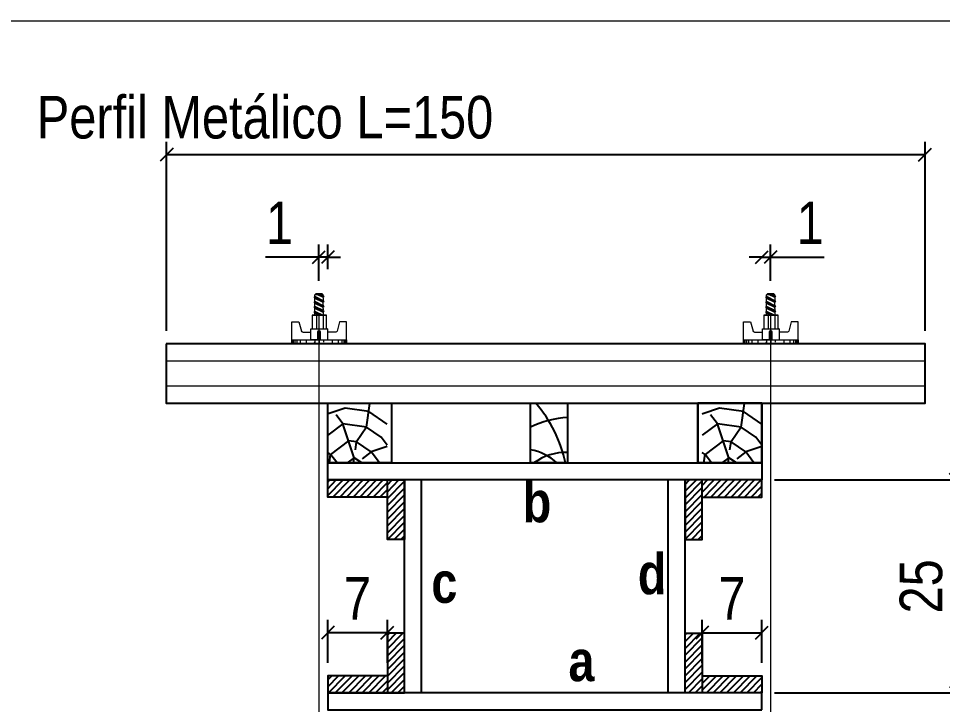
# Model space of a CAD drawing. Extents: x 2282 to 12463, y 760 to 16806.
# Drawn here: x 3002.3 to 3219.5, y 13956.4 to 14117.6 of the extents above; entities that cross this region are included whole.
import ezdxf

# ---------------------------------------------------------------- set-up
doc = ezdxf.new("R2010")
doc.units = 0
for name, color, linetype in [('1-2 PONTALETE', 7, 'Continuous'), ('COTA', 241, 'Continuous'), ('GRAVATA', 2, 'Continuous'), ('NOMENCLATURA', 7, 'Continuous'), ('Painéis', 200, 'Continuous'), ('PONTALETE', 7, 'Continuous'), ('SARRAFO', 251, 'Continuous')]:
    doc.layers.add(name, color=color, linetype=linetype)
doc.layers.add('CARIMBO', color=255, linetype='Continuous', lineweight=9)
doc.layers.add('Hachura', color=251, linetype='Continuous', lineweight=9)
doc.styles.add('COTA TECNICA 2X', font='techl___.ttf', dxfattribs={"height": 10})
doc.styles.add('ROMANC', font='techb___.ttf', dxfattribs={"height": 2.5})
doc.dimstyles.new('SECAO PILAR', dxfattribs={"dimtxt": 10, "dimasz": 3, "dimexe": 3, "dimexo": 3, "dimgap": 3, "dimtad": 1, "dimdec": 1, "dimlfac": 0.5, "dimzin": 12, "dimdsep": 46, "dimtxsty": 'COTA TECNICA 2X', "dimblk1": 'OBLIQUE', "dimblk2": 'OBLIQUE', "dimsah": 1, "dimcen": 0.9, "dimclrd": 256, "dimclre": 256, "dimclrt": 256, "dimadec": 1, "dimazin": 3, "dimtfac": 1, "dimtdec": 1, "dimtmove": 0, "dimatfit": 3, "dimfxl": 1, "dimtolj": 1, "dimtzin": 12, "dimarcsym": 0})
pattern_1 = [(45.5, (-112540.5832, -19734.4153), (-0.802406755, 0.788522922), [])]
pattern_2 = [(45.5, (-93743.5329, -19680.3702), (-0.802406755, 0.788522922), [])]
pattern_3 = [(45.5, (-112520.5832, -19734.4153), (-0.802406755, 0.788522922), [])]
pattern_4 = [(45.5, (-93723.5329, -19680.3702), (-0.802406755, 0.788522922), [])]

# ---------------------------------------------------------------- blocks, each defined once
blk = doc.blocks.new('_Oblique')
at = {"color": 0, "linetype": 'ByBlock', "lineweight": -2}
blk.add_line((-0.5, -0.5), (0.5, 0.5), dxfattribs=at)
blk = doc.blocks.new('*D154')
at = {"layer": 'COTA', "lineweight": -2, "transparency": 16777216}
for p, q in [((3072.97, 14055.98), (3072.97, 14064.53)), ((3075.04, 14058.69), (3075.04, 14064.53)), ((3072.97, 14061.53), (3060.38, 14061.53)), ((3075.04, 14061.53), (3072.97, 14061.53)), ((3075.04, 14061.53), (3078.04, 14061.53))]:
    blk.add_line(p, q, dxfattribs=at)
at = {"layer": 'Defpoints', "color": 0, "transparency": 16777216}
for p in [(3072.97, 14061.53), (3075.04, 14055.69), (3072.97, 14052.98)]:
    blk.add_point(p, dxfattribs=at)
at = {"layer": 'COTA', "lineweight": -2, "transparency": 16777216, "xscale": 3, "yscale": 3, "zscale": 3}
blk.add_blockref('_Oblique', (3072.97, 14061.53), dxfattribs=at)
at = {"layer": 'COTA', "lineweight": -2, "transparency": 16777216, "xscale": 3, "yscale": 3, "zscale": 3, "rotation": 180}
blk.add_blockref('_Oblique', (3075.04, 14061.53), dxfattribs=at)
at = {"layer": 'COTA', "transparency": 16777216, "insert": (3063.68, 14069.59), "char_height": 10, "attachment_point": 5, "style": 'COTA TECNICA 2X'}
blk.add_mtext('\\A1;1', dxfattribs=at)
blk = doc.blocks.new('*D155')
at = {"layer": 'COTA', "lineweight": -2, "transparency": 16777216}
for p, q in [((3179.14, 14055.98), (3179.14, 14064.53)), ((3177.07, 14061.53), (3174.07, 14061.53)), ((3177.07, 14061.53), (3179.14, 14061.53)), ((3179.14, 14061.53), (3191.73, 14061.53))]:
    blk.add_line(p, q, dxfattribs=at)
at = {"layer": 'Defpoints', "color": 0, "transparency": 16777216}
for p in [(3177.07, 14061.53), (3179.14, 14061.53), (3179.14, 14052.98)]:
    blk.add_point(p, dxfattribs=at)
at = {"layer": 'COTA', "lineweight": -2, "transparency": 16777216, "xscale": 3, "yscale": 3, "zscale": 3}
blk.add_blockref('_Oblique', (3177.07, 14061.53), dxfattribs=at)
at = {"layer": 'COTA', "lineweight": -2, "transparency": 16777216, "xscale": 3, "yscale": 3, "zscale": 3, "rotation": 180}
blk.add_blockref('_Oblique', (3179.14, 14061.53), dxfattribs=at)
at = {"layer": 'COTA', "transparency": 16777216, "insert": (3188.43, 14069.59), "char_height": 10, "attachment_point": 5, "style": 'COTA TECNICA 2X'}
blk.add_mtext('\\A1;1', dxfattribs=at)
blk = doc.blocks.new('*D156')
at = {"layer": 'COTA', "lineweight": -2, "transparency": 16777216}
for p, q in [((3037.17, 14044.18), (3037.17, 14088.61)), ((3215.43, 14044.18), (3215.43, 14088.61)), ((3037.17, 14085.61), (3215.43, 14085.61))]:
    blk.add_line(p, q, dxfattribs=at)
at = {"layer": 'Defpoints', "color": 0, "transparency": 16777216}
for p in [(3215.43, 14085.61), (3037.17, 14041.18), (3215.43, 14041.18)]:
    blk.add_point(p, dxfattribs=at)
at = {"layer": 'COTA', "lineweight": -2, "transparency": 16777216, "xscale": 3, "yscale": 3, "zscale": 3, "rotation": 180}
blk.add_blockref('_Oblique', (3037.17, 14085.61), dxfattribs=at)
at = {"layer": 'COTA', "lineweight": -2, "transparency": 16777216, "xscale": 3, "yscale": 3, "zscale": 3}
blk.add_blockref('_Oblique', (3215.43, 14085.61), dxfattribs=at)
at = {"layer": 'COTA', "transparency": 16777216, "insert": (3060.3, 14094.34), "char_height": 10, "attachment_point": 5, "style": 'COTA TECNICA 2X'}
blk.add_mtext('\\A1;Perfil Metálico L=150', dxfattribs=at)
blk = doc.blocks.new('*D157')
at = {"layer": 'COTA', "lineweight": -2, "transparency": 16777216}
for p, q in [((3180.07, 14009.17), (3225.65, 14009.17)), ((3222.65, 14009.17), (3222.65, 13959.17)), ((3180.07, 13959.17), (3225.65, 13959.17))]:
    blk.add_line(p, q, dxfattribs=at)
at = {"layer": 'Defpoints', "color": 0, "transparency": 16777216}
for p in [(3177.07, 14009.17), (3177.07, 13959.17), (3222.65, 13959.17)]:
    blk.add_point(p, dxfattribs=at)
at = {"layer": 'COTA', "lineweight": -2, "transparency": 16777216, "xscale": 3, "yscale": 3, "zscale": 3}
for p, rotation in [((3222.65, 14009.17), 90), ((3222.65, 13959.17), 270)]:
    blk.add_blockref('_Oblique', p, dxfattribs=dict(at, rotation=rotation))
at = {"layer": 'COTA', "transparency": 16777216, "insert": (3214.54, 13984.17), "char_height": 10, "attachment_point": 5, "rotation": 90, "style": 'COTA TECNICA 2X'}
blk.add_mtext('\\A1;25', dxfattribs=at)
blk = doc.blocks.new('C')
at = {"layer": 'Hachura', "color": 0}
for p, q in [((0, 3.22), (0, -3.22)), ((0.45, 3.22), (0, 3.22)), ((0.46, 3.16), (0, 3.16)), ((0.46, 3.05), (0, 3.05)), ((0.46, 2.88), (0, 2.88)), ((0, 2.75), (0, -1.16)), ((0.46, 2.65), (0, 2.65)), ((0.46, 2.23), (0, 2.23)), ((0.45, -3.23), (0.45, 3.22)), ((0.45, 3.22), (2.58, 3.22)), ((2.58, 2.39), (1.47, 2.09)), ((2.58, 3.22), (2.58, 2.39)), ((0.46, 1.51), (0, 1.51)), ((1.35, 1.94), (1.35, 0.96)), ((0.39, 0.49), (0.17, 0.49)), ((1.74, 0.97), (0.45, 0.97)), ((1.45, 0.1), (0.45, 0.1)), ((1.74, -0.97), (1.74, 0.97)), ((1.74, 0.97), (1.74, 0.84)), ((1.74, 0.97), (1.74, 0.84)), ((1.74, 0.84), (3.35, 0.84)), ((3.35, 0.45), (1.74, 0.45)), ((3.32, 0.84), (3.32, -0.84)), ((3.35, 0.84), (3.35, -0.84)), ((3.68, 0.45), (3.35, 0.45)), ((3.84, -0.52), (3.35, 0.45)), ((3.35, 0.06), (3.67, -0.57)), ((3.68, 0.45), (4.16, -0.52)), ((3.72, 0.5), (4.25, -0.57)), ((4.37, -0.55), (3.83, 0.53)), ((4.15, 0.45), (3.93, 0.45)), ((4.42, -0.52), (3.93, 0.45)), ((4.15, 0.45), (4.26, 0.45)), ((4.26, 0.45), (4.74, -0.52)), ((4.3, 0.5), (4.83, -0.57)), ((4.95, -0.55), (4.41, 0.53)), ((4.51, 0.45), (4.84, 0.45)), ((5, -0.52), (4.51, 0.45)), ((4.84, 0.45), (5.32, -0.52)), ((4.88, 0.5), (5.41, -0.57)), ((5.53, -0.55), (4.99, 0.53)), ((5.58, -0.52), (5.09, 0.45)), ((5.42, 0.45), (5.09, 0.45)), ((5.58, -0.52), (5.09, 0.45)), ((5.42, 0.45), (5.74, -0.19)), ((5.46, 0.5), (5.74, -0.07)), ((5.74, 0.19), (5.57, 0.53)), ((5.74, 0.32), (5.68, 0.45)), ((5.68, 0.45), (5.74, 0.45)), ((5.74, 0.45), (5.9, 0.29)), ((5.74, 0.45), (5.74, -0.52)), ((5.9, -0.36), (5.9, 0.29)), ((0.45, 0), (0, 0)), ((0.08, -0.48), (0.29, -0.48)), ((0.29, -0.48), (0.4, -0.48)), ((0.45, 0), (0.45, -0.97)), ((0.45, -0.16), (1.45, -0.16)), ((0.45, -0.65), (0.45, -0.32)), ((0.45, -3.23), (0.45, -0.65)), ((0.45, -0.97), (1.74, -0.97)), ((1.35, -1.94), (1.35, -0.97)), ((3.35, -0.32), (1.74, -0.32)), ((3.35, -0.84), (1.74, -0.84)), ((3.35, -0.07), (3.58, -0.52)), ((3.35, -0.52), (3.58, -0.52)), ((3.84, -0.52), (4.16, -0.52)), ((4.42, -0.52), (4.74, -0.52)), ((4.63, -0.52), (4.74, -0.52)), ((5, -0.52), (5.32, -0.52)), ((5.58, -0.52), (5.74, -0.52)), ((5.74, -0.52), (5.9, -0.36)), ((5.74, -0.52), (5.74, -0.52)), ((0.46, -1.52), (0, -1.52)), ((2.58, -2.39), (1.47, -2.1)), ((0.46, -2.23), (0, -2.23)), ((0.46, -2.65), (0, -2.65)), ((0.46, -2.88), (0, -2.88)), ((0.46, -3.05), (0, -3.05)), ((0.46, -3.16), (0, -3.16)), ((0, -3.22), (2.57, -3.22)), ((2.58, -3.23), (2.58, -2.39))]:
    blk.add_line(p, q, dxfattribs=at)
for centre, radius, start, end in [((1.52, 1.94), 0.161, 104.7436, 180), ((1.44, -0.03), 0.129, 272.695, 87.305), ((3.81, 0.39), 0.143, 25.5688, 154.4312), ((4.39, 0.39), 0.143, 25.5688, 154.4312), ((4.97, 0.39), 0.143, 25.5688, 154.4312), ((5.55, 0.39), 0.143, 25.5688, 154.4312), ((0.17, -0.37), 0.174, 221.744, 317.8592), ((3.71, -0.4), 0.174, 222.1408, 318.256), ((4.29, -0.4), 0.174, 222.1408, 318.256), ((4.87, -0.4), 0.174, 222.1408, 318.256), ((5.45, -0.4), 0.174, 222.1408, 318.256), ((5.61, -0.4), 0.174, 317.8592, 318.256), ((1.52, -1.94), 0.161, 180, 255.2564)]:
    blk.add_arc(centre, radius, start, end, dxfattribs=at)
blk = doc.blocks.new('*D159')
at = {"layer": 'COTA', "lineweight": -2, "transparency": 16777216}
for p, q in [((3163.06, 13966.17), (3163.06, 13976.29)), ((3177.07, 13966.17), (3177.07, 13976.29)), ((3163.06, 13973.29), (3177.07, 13973.29))]:
    blk.add_line(p, q, dxfattribs=at)
at = {"layer": 'Defpoints', "color": 0, "transparency": 16777216}
for p in [(3177.07, 13973.29), (3163.06, 13963.17), (3177.07, 13963.17)]:
    blk.add_point(p, dxfattribs=at)
at = {"layer": 'COTA', "lineweight": -2, "transparency": 16777216, "xscale": 3, "yscale": 3, "zscale": 3, "rotation": 180}
blk.add_blockref('_Oblique', (3163.06, 13973.29), dxfattribs=at)
at = {"layer": 'COTA', "lineweight": -2, "transparency": 16777216, "xscale": 3, "yscale": 3, "zscale": 3}
blk.add_blockref('_Oblique', (3177.07, 13973.29), dxfattribs=at)
at = {"layer": 'COTA', "transparency": 16777216, "insert": (3170.07, 13981.36), "char_height": 10, "attachment_point": 5, "style": 'COTA TECNICA 2X'}
blk.add_mtext('\\A1;7', dxfattribs=at)
blk = doc.blocks.new('*D160')
at = {"layer": 'COTA', "lineweight": -2, "transparency": 16777216}
for p, q in [((3075.04, 13966.17), (3075.04, 13976.29)), ((3089.05, 13966.17), (3089.05, 13976.29)), ((3089.05, 13973.29), (3075.04, 13973.29))]:
    blk.add_line(p, q, dxfattribs=at)
at = {"layer": 'Defpoints', "color": 0, "transparency": 16777216}
for p in [(3075.04, 13973.29), (3075.04, 13963.17), (3089.05, 13963.17)]:
    blk.add_point(p, dxfattribs=at)
at = {"layer": 'COTA', "lineweight": -2, "transparency": 16777216, "xscale": 3, "yscale": 3, "zscale": 3, "rotation": 180}
blk.add_blockref('_Oblique', (3075.04, 13973.29), dxfattribs=at)
at = {"layer": 'COTA', "lineweight": -2, "transparency": 16777216, "xscale": 3, "yscale": 3, "zscale": 3}
blk.add_blockref('_Oblique', (3089.05, 13973.29), dxfattribs=at)
at = {"layer": 'COTA', "transparency": 16777216, "insert": (3082.04, 13981.36), "char_height": 10, "attachment_point": 5, "style": 'COTA TECNICA 2X'}
blk.add_mtext('\\A1;7', dxfattribs=at)

msp = doc.modelspace()

# ---------------------------------------------------------------- hatches: boundary and pattern name
at = {"layer": 'PONTALETE'}
h = msp.add_hatch(dxfattribs=at)
h.set_pattern_fill('TRONCO', color=1, scale=37.5, angle=82, style=0, pattern_type=2)
h.set_pattern_definition([(82, (-8559.44, 15375.83), (-31.91606, 42.35404), [11.25, -26.25]), (82, (-8561.295, 15376.09), (-31.91606, 42.35404), [11.25, -26.25]), (82, (-8564.748, 15378.47), (-31.91606, 42.35404), [7.5, -30]), (82, (-8568.2, 15380.847), (-31.91606, 42.35404), [5.625, -31.875]), (82, (-8571.914, 15381.37), (-31.91606, 42.35404), [3.75, -33.75]), (82, (-8576.93, 15372.607), (-31.91606, 42.35404), [1.875, -9.375, 1.875, -24.375]), (82, (-8578.006, 15378.44), (-31.91606, 42.35404), [1.875, -15, 5.625, -15]), (82, (-8578.82, 15386.126), (-31.91606, 42.35404), [1.875, -1.875, 1.875, -31.875]), (82, (-8580.936, 15384.53), (-31.91606, 42.35404), [1.875, -35.625]), (82, (-8584.91, 15383.196), (-31.91606, 42.35404), [5.625, -31.875]), (82, (-8588.624, 15383.717), (-31.91606, 42.35404), [7.5, -30]), (82, (-8592.6, 15382.383), (-31.91606, 42.35404), [9.375, -11.25, 1.875, -15]), (172, (-8572.405, 15364.397), (-42.35404, -31.91606), [1.875, -3.75, 9.375, -22.5]), (172, (-8575.858, 15366.776), (-42.35404, -31.91606), [1.875, -1.875, 5.625, -28.125]), (172, (-8590.45, 15370.72), (-42.35404, -31.91606), [3.75, -33.75]), (172, (-8575.336, 15370.49), (-42.35404, -31.91606), [7.5, -11.25, 1.875, -16.875]), (172, (-8595.5, 15375.217), (-42.35404, -31.91606), [1.875, -35.625]), (172, (-8576.67, 15374.464), (-42.35404, -31.91606), [5.625, -31.875]), (172, (-8578.006, 15378.44), (-42.35404, -31.91606), [3.75, -33.75]), (172, (-8577.484, 15382.15), (-42.35404, -31.91606), [1.875, -5.625, 5.625, -24.375]), (172, (-8579.08, 15384.27), (-42.35404, -31.91606), [1.875, -35.625]), (172, (-8571.39, 15385.082), (-42.35404, -31.91606), [5.25, -32.25]), (172, (-8563.704, 15385.895), (-42.35404, -31.91606), [3.75, -33.75]), (172, (-8578.036, 15391.696), (-42.35404, -31.91606), [1.875, -35.625]), (172, (-8575.657, 15395.15), (-42.35404, -31.91606), [5.625, -31.875]), (172, (-8575.135, 15398.863), (-42.35404, -31.91606), [5.625, -31.875]), (127, (-8561.064, 15391.205), (-37.13505, 5.21899), [2.651625, -2.651625, 2.651625, -45.078134]), (127, (-8571.392, 15385.082), (-37.13505, 5.21899), [5.30325, -47.72976]), (127, (-8592.047, 15372.838), (-37.13505, 5.21899), [5.30325, -47.72976]), (127, (-8581.72, 15378.96), (-37.13505, 5.21899), [5.30325, -47.72976]), (127, (-8574.03, 15379.773), (-37.13505, 5.21899), [5.30325, -47.72976]), (127, (-8565.039, 15389.87), (-37.13505, 5.21899), [5.30325, -47.72976]), (127, (-8567.417, 15386.417), (-37.13505, 5.21899), [7.95495, -45.07806]), (127, (-8585.694, 15377.625), (-37.13505, 5.21899), [2.65162, -50.38138]), (127, (-8589.668, 15376.29), (-37.13505, 5.21899), [2.65162, -50.38138]), (127, (-8587.58, 15391.144), (-37.13505, 5.21899), [2.65162, -50.38138]), (127, (-8571.1, 15373.68), (-37.13505, 5.21899), [2.65162, -50.38138]), (127, (-8581.227, 15395.932), (-37.13505, 5.21899), [2.65162, -50.38138]), (127, (-8579.34, 15382.413), (-37.13505, 5.21899), [2.65162, -50.38138]), (127, (-8582.532, 15386.648), (-37.13505, 5.21899), [2.65162, -50.38138]), (217, (-8575.366, 15383.748), (-5.21899, -37.13505), [2.651625, -2.651625, 7.95495, -39.77481]), (217, (-8574.583, 15389.318), (-5.21899, -37.13505), [2.65162, -50.38138]), (217, (-8561.586, 15387.49), (-5.21899, -37.13505), [2.65162, -50.38138]), (217, (-8571.914, 15381.37), (-5.21899, -37.13505), [2.65162, -50.38138]), (217, (-8578.558, 15387.983), (-5.21899, -37.13505), [2.65162, -50.38138]), (217, (-8570.58, 15377.394), (-5.21899, -37.13505), [2.65162, -50.38138]), (217, (-8568.49, 15392.249), (-5.21899, -37.13505), [2.65162, -50.38138]), (217, (-8561.004, 15364.688), (-5.21899, -37.13505), [2.65162, -50.38138]), (217, (-8562.6, 15366.806), (-5.21899, -37.13505), [5.30325, -47.72976]), (217, (-8564.196, 15368.924), (-5.21899, -37.13505), [5.30325, -47.72976]), (217, (-8563.674, 15372.637), (-5.21899, -37.13505), [5.30325, -47.72976]), (217, (-8567.126, 15375.016), (-5.21899, -37.13505), [5.30325, -47.72976]), (217, (-8579.893, 15391.957), (-5.21899, -37.13505), [5.30325, -47.72976]), (217, (-8560.28, 15396.775), (-5.21899, -37.13505), [5.30325, -47.72976]), (217, (-8589.728, 15402.807), (-5.21899, -37.13505), [5.30325, -47.72976]), (217, (-8586.015, 15402.285), (-5.21899, -37.13505), [5.30325, -47.72976]), (217, (-8584.68, 15398.31), (-5.21899, -37.13505), [5.30325, -47.72976]), (217, (-8588.333, 15372.316), (-5.21899, -37.13505), [7.95495, -45.07806]), (217, (-8581.227, 15395.932), (-5.21899, -37.13505), [7.95495, -45.07806]), (108.56505, (-8595.238, 15377.073), (5.218991, 37.135053), [4.1925, -79.66005]), (108.56505, (-8576.671, 15374.464), (5.218991, 37.135053), [4.1925, -79.66005]), (108.56505, (-8587.29, 15379.743), (5.218991, 37.135053), [4.1925, -79.66005]), (108.56505, (-8559.73, 15387.23), (5.218991, 37.135053), [4.1925, -79.66005]), (108.56505, (-8563.704, 15385.895), (5.218991, 37.135053), [4.1925, -79.66005]), (108.56505, (-8572.696, 15375.799), (5.218991, 37.135053), [4.1925, -79.66005]), (108.56505, (-8591.264, 15378.408), (5.218991, 37.135053), [4.1925, -79.66005]), (108.56505, (-8578.558, 15387.983), (5.218991, 37.135053), [8.385, -75.46755]), (145.43495, (-8584.128, 15388.766), (-37.135053, 5.218991), [4.1925, -79.66005]), (145.43495, (-8572.205, 15392.77), (-37.135053, 5.218991), [4.1925, -79.66005]), (145.43495, (-8582.241, 15375.247), (-37.135053, 5.218991), [4.1925, -79.66005]), (145.43495, (-8585.142, 15368.08), (-37.135053, 5.218991), [4.1925, -79.66005]), (145.43495, (-8574.583, 15389.318), (-37.135053, 5.218991), [4.1925, -79.66005]), (145.43495, (-8575.105, 15385.604), (-37.135053, 5.218991), [4.1925, -79.66005]), (145.43495, (-8582.763, 15371.533), (-37.135053, 5.218991), [8.385, -75.46755]), (145.43495, (-8565.852, 15397.558), (-37.135053, 5.218991), [8.385, -75.46755]), (145.43495, (-8568.23, 15394.105), (-37.135053, 5.218991), [8.385, -75.46755]), (198.56505, (-8566.835, 15363.614), (-37.135053, 5.218991), [4.1925, -79.66005]), (198.56505, (-8587.26, 15366.485), (-37.135053, 5.218991), [4.1925, -79.66005]), (198.56505, (-8560.221, 15370.259), (-37.135053, 5.218991), [4.1925, -79.66005]), (198.56505, (-8594.165, 15371.242), (-37.135053, 5.218991), [4.1925, -79.66005]), (198.56505, (-8571.362, 15371.824), (-37.135053, 5.218991), [4.1925, -79.66005]), (198.56505, (-8574.031, 15379.773), (-37.135053, 5.218991), [4.1925, -79.66005]), (198.56505, (-8580.936, 15384.53), (-37.135053, 5.218991), [4.1925, -79.66005]), (198.56505, (-8568.431, 15365.732), (-37.135057, 5.219004), [4.1925, -79.66005]), (198.56505, (-8572.696, 15375.799), (-37.135053, 5.218991), [4.1925, -79.66005]), (198.56505, (-8567.417, 15386.417), (-37.135053, 5.218991), [4.1925, -79.66005]), (198.56505, (-8570.609, 15390.653), (-37.135053, 5.218991), [4.1925, -79.66005]), (198.56505, (-8580.706, 15399.645), (-37.135053, 5.218991), [4.1925, -79.66005]), (198.56505, (-8595.76, 15373.36), (-37.135053, 5.218991), [4.1925, -79.66005]), (198.56505, (-8594.686, 15367.529), (-37.135053, 5.218991), [8.385, -75.46755]), (198.56505, (-8567.909, 15369.446), (-37.135053, 5.218991), [8.385, -75.46755]), (235.43495, (-8563.122, 15363.092), (-5.218991, -37.135053), [4.1925, -79.66005]), (235.43495, (-8556.829, 15394.396), (-5.218991, -37.135053), [4.1925, -79.66005]), (235.43495, (-8575.657, 15395.149), (-5.218991, -37.135053), [4.1925, -79.66005]), (235.43495, (-8564.748, 15378.468), (-5.218991, -37.135053), [4.1925, -79.66005]), (235.43495, (-8561.295, 15376.09), (-5.218991, -37.135053), [4.1925, -79.66005]), (235.43495, (-8568.2, 15380.847), (-5.218991, -37.135053), [4.1925, -79.66005]), (235.43495, (-8588.915, 15395.119), (-5.218991, -37.135053), [4.1925, -79.66005]), (235.43495, (-8590.25, 15399.093), (-5.218991, -37.135053), [8.385, -75.46755])])
h.paths.add_polyline_path([(3075.04, 14013.18), (3089.04, 14013.18), (3089.04, 14027.18), (3075.04, 14027.18)])
h = msp.add_hatch(dxfattribs=at)
h.set_pattern_fill('TRONCO', color=1, scale=37.5, angle=82, style=0, pattern_type=2)
h.set_pattern_definition([(82, (-8471.4, 15375.83), (-31.91606, 42.35404), [11.25, -26.25]), (82, (-8473.26, 15376.09), (-31.91606, 42.35404), [11.25, -26.25]), (82, (-8476.71, 15378.47), (-31.91606, 42.35404), [7.5, -30]), (82, (-8480.163, 15380.847), (-31.91606, 42.35404), [5.625, -31.875]), (82, (-8483.877, 15381.37), (-31.91606, 42.35404), [3.75, -33.75]), (82, (-8488.895, 15372.607), (-31.91606, 42.35404), [1.875, -9.375, 1.875, -24.375]), (82, (-8489.97, 15378.44), (-31.91606, 42.35404), [1.875, -15, 5.625, -15]), (82, (-8490.782, 15386.126), (-31.91606, 42.35404), [1.875, -1.875, 1.875, -31.875]), (82, (-8492.9, 15384.53), (-31.91606, 42.35404), [1.875, -35.625]), (82, (-8496.874, 15383.196), (-31.91606, 42.35404), [5.625, -31.875]), (82, (-8500.588, 15383.717), (-31.91606, 42.35404), [7.5, -30]), (82, (-8504.562, 15382.383), (-31.91606, 42.35404), [9.375, -11.25, 1.875, -15]), (172, (-8484.37, 15364.397), (-42.35404, -31.91606), [1.875, -3.75, 9.375, -22.5]), (172, (-8487.82, 15366.776), (-42.35404, -31.91606), [1.875, -1.875, 5.625, -28.125]), (172, (-8502.414, 15370.72), (-42.35404, -31.91606), [3.75, -33.75]), (172, (-8487.3, 15370.49), (-42.35404, -31.91606), [7.5, -11.25, 1.875, -16.875]), (172, (-8507.463, 15375.217), (-42.35404, -31.91606), [1.875, -35.625]), (172, (-8488.634, 15374.464), (-42.35404, -31.91606), [5.625, -31.875]), (172, (-8489.97, 15378.44), (-42.35404, -31.91606), [3.75, -33.75]), (172, (-8489.447, 15382.15), (-42.35404, -31.91606), [1.875, -5.625, 5.625, -24.375]), (172, (-8491.043, 15384.27), (-42.35404, -31.91606), [1.875, -35.625]), (172, (-8483.355, 15385.082), (-42.35404, -31.91606), [5.25, -32.25]), (172, (-8475.667, 15385.895), (-42.35404, -31.91606), [3.75, -33.75]), (172, (-8490, 15391.696), (-42.35404, -31.91606), [1.875, -35.625]), (172, (-8487.62, 15395.15), (-42.35404, -31.91606), [5.625, -31.875]), (172, (-8487.1, 15398.863), (-42.35404, -31.91606), [5.625, -31.875]), (127, (-8473.027, 15391.205), (-37.13505, 5.21899), [2.651625, -2.651625, 2.651625, -45.078134]), (127, (-8483.355, 15385.082), (-37.13505, 5.21899), [5.30325, -47.72976]), (127, (-8504.01, 15372.838), (-37.13505, 5.21899), [5.30325, -47.72976]), (127, (-8493.682, 15378.96), (-37.13505, 5.21899), [5.30325, -47.72976]), (127, (-8485.994, 15379.773), (-37.13505, 5.21899), [5.30325, -47.72976]), (127, (-8477.002, 15389.87), (-37.13505, 5.21899), [5.30325, -47.72976]), (127, (-8479.38, 15386.417), (-37.13505, 5.21899), [7.95495, -45.07806]), (127, (-8497.657, 15377.625), (-37.13505, 5.21899), [2.65162, -50.38138]), (127, (-8501.631, 15376.29), (-37.13505, 5.21899), [2.65162, -50.38138]), (127, (-8499.544, 15391.144), (-37.13505, 5.21899), [2.65162, -50.38138]), (127, (-8483.064, 15373.68), (-37.13505, 5.21899), [2.65162, -50.38138]), (127, (-8493.19, 15395.932), (-37.13505, 5.21899), [2.65162, -50.38138]), (127, (-8491.304, 15382.413), (-37.13505, 5.21899), [2.65162, -50.38138]), (127, (-8494.495, 15386.648), (-37.13505, 5.21899), [2.65162, -50.38138]), (217, (-8487.33, 15383.748), (-5.21899, -37.13505), [2.651625, -2.651625, 7.95495, -39.77481]), (217, (-8486.546, 15389.318), (-5.21899, -37.13505), [2.65162, -50.38138]), (217, (-8473.55, 15387.49), (-5.21899, -37.13505), [2.65162, -50.38138]), (217, (-8483.877, 15381.37), (-5.21899, -37.13505), [2.65162, -50.38138]), (217, (-8490.52, 15387.983), (-5.21899, -37.13505), [2.65162, -50.38138]), (217, (-8482.542, 15377.394), (-5.21899, -37.13505), [2.65162, -50.38138]), (217, (-8480.454, 15392.249), (-5.21899, -37.13505), [2.65162, -50.38138]), (217, (-8472.967, 15364.688), (-5.21899, -37.13505), [2.65162, -50.38138]), (217, (-8474.563, 15366.806), (-5.21899, -37.13505), [5.30325, -47.72976]), (217, (-8476.16, 15368.924), (-5.21899, -37.13505), [5.30325, -47.72976]), (217, (-8475.637, 15372.637), (-5.21899, -37.13505), [5.30325, -47.72976]), (217, (-8479.09, 15375.016), (-5.21899, -37.13505), [5.30325, -47.72976]), (217, (-8491.856, 15391.957), (-5.21899, -37.13505), [5.30325, -47.72976]), (217, (-8472.244, 15396.775), (-5.21899, -37.13505), [5.30325, -47.72976]), (217, (-8501.692, 15402.807), (-5.21899, -37.13505), [5.30325, -47.72976]), (217, (-8497.978, 15402.285), (-5.21899, -37.13505), [5.30325, -47.72976]), (217, (-8496.643, 15398.31), (-5.21899, -37.13505), [5.30325, -47.72976]), (217, (-8500.296, 15372.316), (-5.21899, -37.13505), [7.95495, -45.07806]), (217, (-8493.19, 15395.932), (-5.21899, -37.13505), [7.95495, -45.07806]), (108.56505, (-8507.202, 15377.073), (5.218991, 37.135053), [4.1925, -79.66005]), (108.56505, (-8488.634, 15374.464), (5.218991, 37.135053), [4.1925, -79.66005]), (108.56505, (-8499.253, 15379.743), (5.218991, 37.135053), [4.1925, -79.66005]), (108.56505, (-8471.692, 15387.23), (5.218991, 37.135053), [4.1925, -79.66005]), (108.56505, (-8475.667, 15385.895), (5.218991, 37.135053), [4.1925, -79.66005]), (108.56505, (-8484.66, 15375.799), (5.218991, 37.135053), [4.1925, -79.66005]), (108.56505, (-8503.227, 15378.408), (5.218991, 37.135053), [4.1925, -79.66005]), (108.56505, (-8490.521, 15387.983), (5.218991, 37.135053), [8.385, -75.46755]), (145.43495, (-8496.091, 15388.766), (-37.135053, 5.218991), [4.1925, -79.66005]), (145.43495, (-8484.168, 15392.77), (-37.135053, 5.218991), [4.1925, -79.66005]), (145.43495, (-8494.204, 15375.247), (-37.135053, 5.218991), [4.1925, -79.66005]), (145.43495, (-8497.105, 15368.08), (-37.135053, 5.218991), [4.1925, -79.66005]), (145.43495, (-8486.546, 15389.318), (-37.135053, 5.218991), [4.1925, -79.66005]), (145.43495, (-8487.068, 15385.604), (-37.135053, 5.218991), [4.1925, -79.66005]), (145.43495, (-8494.726, 15371.533), (-37.135053, 5.218991), [8.385, -75.46755]), (145.43495, (-8477.815, 15397.558), (-37.135053, 5.218991), [8.385, -75.46755]), (145.43495, (-8480.193, 15394.105), (-37.135053, 5.218991), [8.385, -75.46755]), (198.56505, (-8478.798, 15363.614), (-37.135053, 5.218991), [4.1925, -79.66005]), (198.56505, (-8499.223, 15366.485), (-37.135053, 5.218991), [4.1925, -79.66005]), (198.56505, (-8472.184, 15370.259), (-37.135053, 5.218991), [4.1925, -79.66005]), (198.56505, (-8506.128, 15371.242), (-37.135053, 5.218991), [4.1925, -79.66005]), (198.56505, (-8483.325, 15371.824), (-37.135053, 5.218991), [4.1925, -79.66005]), (198.56505, (-8485.994, 15379.773), (-37.135053, 5.218991), [4.1925, -79.66005]), (198.56505, (-8492.9, 15384.53), (-37.135053, 5.218991), [4.1925, -79.66005]), (198.56505, (-8480.394, 15365.732), (-37.135057, 5.219004), [4.1925, -79.66005]), (198.56505, (-8484.66, 15375.799), (-37.135053, 5.218991), [4.1925, -79.66005]), (198.56505, (-8479.38, 15386.417), (-37.135053, 5.218991), [4.1925, -79.66005]), (198.56505, (-8482.572, 15390.653), (-37.135053, 5.218991), [4.1925, -79.66005]), (198.56505, (-8492.669, 15399.645), (-37.135053, 5.218991), [4.1925, -79.66005]), (198.56505, (-8507.724, 15373.36), (-37.135053, 5.218991), [4.1925, -79.66005]), (198.56505, (-8506.65, 15367.529), (-37.135053, 5.218991), [8.385, -75.46755]), (198.56505, (-8479.872, 15369.446), (-37.135053, 5.218991), [8.385, -75.46755]), (235.43495, (-8475.085, 15363.092), (-5.218991, -37.135053), [4.1925, -79.66005]), (235.43495, (-8468.792, 15394.396), (-5.218991, -37.135053), [4.1925, -79.66005]), (235.43495, (-8487.62, 15395.149), (-5.218991, -37.135053), [4.1925, -79.66005]), (235.43495, (-8476.71, 15378.468), (-5.218991, -37.135053), [4.1925, -79.66005]), (235.43495, (-8473.258, 15376.09), (-5.218991, -37.135053), [4.1925, -79.66005]), (235.43495, (-8480.163, 15380.847), (-5.218991, -37.135053), [4.1925, -79.66005]), (235.43495, (-8500.879, 15395.119), (-5.218991, -37.135053), [4.1925, -79.66005]), (235.43495, (-8502.213, 15399.093), (-5.218991, -37.135053), [8.385, -75.46755])])
h.paths.add_polyline_path([(3163.07, 14013.18), (3177.07, 14013.18), (3177.07, 14027.18), (3163.07, 14027.18)])
at = {"layer": 'SARRAFO'}
h = msp.add_hatch(dxfattribs=at)
h.set_pattern_fill('ANSI31', color=256, scale=9, angle=0.5, style=0)
h.set_pattern_definition(pattern_4)
h.paths.add_polyline_path([(3089.05, 14005.17), (3075.04, 14005.17), (3075.04, 14009.17), (3089.05, 14009.17)])
h = msp.add_hatch(dxfattribs=at)
h.set_pattern_fill('ANSI31', color=256, scale=9, angle=0.5, style=0)
h.set_pattern_definition(pattern_3)
h.paths.add_polyline_path([(3093.05, 14009.17), (3089.05, 14009.17), (3089.05, 13995.15), (3093.05, 13995.15)])
h = msp.add_hatch(dxfattribs=at)
h.set_pattern_fill('ANSI31', color=256, scale=9, angle=0.5, style=0)
h.set_pattern_definition(pattern_1)
h.paths.add_polyline_path([(3159.06, 14009.17), (3163.06, 14009.17), (3163.06, 13995.15), (3159.06, 13995.15)])
h = msp.add_hatch(dxfattribs=at)
h.set_pattern_fill('ANSI31', color=256, scale=9, angle=0.5, style=0)
h.set_pattern_definition(pattern_2)
h.paths.add_polyline_path([(3163.06, 14005.17), (3177.07, 14005.17), (3177.07, 14009.17), (3163.06, 14009.17)])
h = msp.add_hatch(dxfattribs=at)
h.set_pattern_fill('ANSI31', color=256, scale=9, angle=0.5, style=0)
h.set_pattern_definition(pattern_3)
h.paths.add_polyline_path([(3093.05, 13959.17), (3089.05, 13959.17), (3089.05, 13973.18), (3093.05, 13973.18)])
h = msp.add_hatch(dxfattribs=at)
h.set_pattern_fill('ANSI31', color=256, scale=9, angle=0.5, style=0)
h.set_pattern_definition(pattern_1)
h.paths.add_polyline_path([(3159.06, 13959.17), (3163.06, 13959.17), (3163.06, 13973.18), (3159.06, 13973.18)])
h = msp.add_hatch(dxfattribs=at)
h.set_pattern_fill('ANSI31', color=256, scale=9, angle=0.5, style=0)
h.set_pattern_definition(pattern_4)
h.paths.add_polyline_path([(3089.05, 13963.17), (3075.04, 13963.17), (3075.04, 13959.17), (3089.05, 13959.17)])
h = msp.add_hatch(dxfattribs=at)
h.set_pattern_fill('ANSI31', color=256, scale=9, angle=0.5, style=0)
h.set_pattern_definition(pattern_2)
h.paths.add_polyline_path([(3163.06, 13963.17), (3177.07, 13963.17), (3177.07, 13959.17), (3163.06, 13959.17)])

# ---------------------------------------------------------------- linework, layer by layer
at = {"layer": '1-2 PONTALETE', "color": 1}
for centre, radius, start, end in [((3132.87, 14000.57), 23.32, 93.5441, 115.9137), ((3120.83, 14004.65), 11.74, 46.6479, 80.9173), ((3130.88, 14003.31), 12.32, 87.4574, 126.7023)]:
    msp.add_arc(centre, radius, start, end, dxfattribs=at)
at = {"layer": 'CARIMBO', "color": 3}
msp.add_line((2282.39, 14117.07), (9611.68, 14117.07), dxfattribs=at)
at = {"layer": 'GRAVATA', "color": 1}
msp.add_lwpolyline([(3037.08, 14041.18), (3037.08, 14027.18), (3215.43, 14027.18), (3215.43, 14041.18)], close=True, dxfattribs=at)
at = {"layer": 'Hachura'}
for p, q in [((3073.04, 13916.35), (3073.03, 14048.18)), ((3179.21, 13916.35), (3179.2, 14048.18)), ((3037.08, 14037.18), (3215.43, 14037.18)), ((3215.43, 14031.18), (3037.08, 14031.18))]:
    msp.add_line(p, q, dxfattribs=at)
at = {"layer": 'Painéis'}
for p, q in [((3093.05, 13959.17), (3093.05, 14009.17)), ((3097.05, 13959.17), (3097.05, 14009.17)), ((3155.06, 13959.17), (3155.06, 14009.17)), ((3159.06, 13959.17), (3159.06, 14009.17))]:
    msp.add_line(p, q, dxfattribs=at)
for points in [[(3177.07, 14013.18), (3177.07, 14009.17), (3075.04, 14009.17), (3075.04, 14013.18)], [(3177.07, 13955.16), (3177.07, 13959.17), (3075.04, 13959.17), (3075.04, 13955.16)]]:
    msp.add_lwpolyline(points, close=True, dxfattribs=at)
at = {"layer": 'PONTALETE', "color": 1}
for points in [[(3075.04, 14027.18), (3090.04, 14027.18), (3090.04, 14013.18), (3075.04, 14013.18)], [(3122.68, 14027.18), (3131.43, 14027.18), (3131.43, 14013.18), (3122.68, 14013.18)], [(3162.07, 14027.18), (3177.07, 14027.18), (3177.07, 14013.18), (3162.07, 14013.18)]]:
    msp.add_lwpolyline(points, close=True, dxfattribs=at)
at = {"layer": 'PONTALETE', "color": 40}
msp.add_lwpolyline([(3177.07, 14027.18), (3162.07, 14027.18), (3162.07, 14013.18), (3177.07, 14013.18)], close=True, dxfattribs=at)
at = {"layer": 'PONTALETE', "color": 1}
msp.add_arc((3101.12, 14007.05), 30.42, 11.6357, 41.4455, dxfattribs=at)
at = {"layer": 'SARRAFO'}
for points in [[(3075.04, 14009.17), (3093.05, 14009.17), (3093.05, 13995.15), (3089.05, 13995.15), (3089.05, 14009.17)], [(3089.05, 14005.17), (3075.04, 14005.17), (3075.04, 14009.17)], [(3177.07, 14009.17), (3159.06, 14009.17), (3159.06, 13995.15), (3163.06, 13995.15), (3163.06, 14009.17)], [(3163.06, 14005.17), (3177.07, 14005.17), (3177.07, 14009.17)], [(3075.04, 13959.17), (3093.05, 13959.17), (3093.05, 13973.18), (3089.05, 13973.18), (3089.05, 13959.17)], [(3177.07, 13959.17), (3159.06, 13959.17), (3159.06, 13973.18), (3163.06, 13973.18), (3163.06, 13959.17)], [(3089.05, 13963.17), (3075.04, 13963.17), (3075.04, 13959.17)], [(3163.06, 13963.17), (3177.07, 13963.17), (3177.07, 13959.17)]]:
    msp.add_lwpolyline(points, dxfattribs=at)

# ---------------------------------------------------------------- block references
at = {"layer": 'Hachura', "linetype": 'Continuous', "xscale": -2, "yscale": 2, "zscale": 2, "rotation": 270}
for p in [(3073.04, 14041.18), (3179.21, 14041.18)]:
    msp.add_blockref('C', p, dxfattribs=at)

# ---------------------------------------------------------------- texts
at = {"layer": 'NOMENCLATURA', "style": 'ROMANC'}
for s, p in [('b', (3120.87, 13999.23)), ('d', (3147.93, 13982.33)), ('c', (3099.39, 13980.3)), ('a', (3131.62, 13961.89))]:
    msp.add_text(s, height=9.6, dxfattribs=at).set_placement(p)

# ---------------------------------------------------------------- dimensions: what is measured, and where the dimension line sits
at = {"layer": 'COTA'}
dim = msp.add_linear_dim(base=(3215.43, 14085.61), p1=(3037.17, 14041.18), p2=(3215.43, 14041.18), text='Perfil Metálico L=150', dimstyle='SECAO PILAR', dxfattribs=at)
dim.commit()
dim.dimension.update_dxf_attribs({"geometry": '*D156', "text_midpoint": (3060.3, 14085.61), "dimtype": 160})
for base, p1, p2, picture, middle in [((3072.97, 14061.53), (3075.04, 14055.69), (3072.97, 14052.98), '*D154', (3063.68, 14069.59)), ((3179.14, 14061.53), (3177.07, 14061.53), (3179.14, 14052.98), '*D155', (3188.43, 14069.59))]:
    dim = msp.add_linear_dim(base=base, p1=p1, p2=p2, dimstyle='SECAO PILAR', dxfattribs=at)
    dim.commit()
    dim.dimension.update_dxf_attribs({"geometry": picture, "text_midpoint": middle})
for base, p1, p2, angle, picture, middle, dimtype in [((3222.65, 13959.17), (3177.07, 14009.17), (3177.07, 13959.17), 90, '*D157', (3222.65, 13984.17), 160), ((3075.04, 13973.29), (3089.05, 13963.17), (3075.04, 13963.17), 180, '*D160', (3082.04, 13973.29), 161), ((3177.07, 13973.29), (3163.06, 13963.17), (3177.07, 13963.17), 0, '*D159', (3170.07, 13973.29), 161)]:
    dim = msp.add_linear_dim(base=base, p1=p1, p2=p2, angle=angle, dimstyle='SECAO PILAR', dxfattribs=at)
    dim.commit()
    dim.dimension.update_dxf_attribs({"geometry": picture, "text_midpoint": middle, "dimtype": dimtype})

doc.saveas('drawing.dxf')
